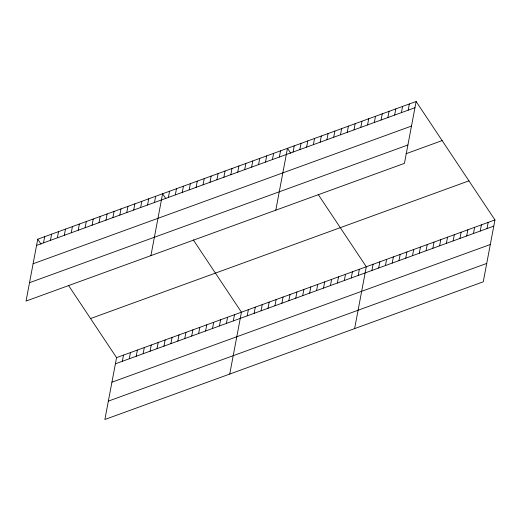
<?xml version="1.0" encoding="UTF-8"?>
<svg xmlns="http://www.w3.org/2000/svg" width="521" height="521" viewBox="0 0 521 521"><rect width="100%" height="100%" fill="white"/><g stroke="black" fill="none" stroke-linecap="round" stroke-linejoin="round"><path stroke-width="0.78" d="M37.74 239.204L26.05 301.066L404.433 163.366L416.123 101.504L37.74 239.204L41.042 244.167M43.51 242.871L44.676 236.677M50.446 240.344L51.612 234.157M57.382 237.817L58.547 231.63M64.317 235.297L65.49 229.103M71.253 232.77L72.426 226.583M78.196 230.243L79.361 224.056M85.131 227.723L86.297 221.529M92.067 225.196L93.233 219.009M99.003 222.669L100.175 216.482M105.939 220.149L107.111 213.962M112.875 217.622L114.047 211.435M119.817 215.095L120.983 208.908M126.753 212.575L127.919 206.388M133.689 210.048L134.861 203.861M140.624 207.521L141.797 201.334M68.433 285.319L116.567 357.634L104.877 419.496L483.26 281.796L494.95 219.934L416.123 101.504M147.56 205L148.732 198.814M122.331 361.294L123.503 355.107M154.503 202.474L155.668 196.287M129.273 358.774L130.439 352.587M150.914 255.629L162.604 193.76L165.912 198.722M136.209 356.247L137.375 350.06M168.374 197.426L169.546 191.24M143.145 353.72L144.317 347.533M175.31 194.9L176.482 188.713M150.081 351.2L151.253 345.013M182.246 192.379L183.418 186.186M157.016 348.673L158.189 342.486M189.188 189.852L190.354 183.666M163.959 346.146L165.124 339.959M196.124 187.326L197.29 181.139M170.895 343.626L172.06 337.439M203.06 184.805L204.225 178.618M177.83 341.099L178.996 334.912M209.996 182.278L211.168 176.091M184.766 338.578L185.938 332.385M216.931 179.752L218.104 173.565M191.702 336.052L192.874 329.865M223.867 177.231L225.039 171.044M198.644 333.525L199.81 327.338M230.81 174.704L231.975 168.517M205.58 331.004L206.746 324.811M237.745 172.177L238.911 165.991M212.516 328.477L213.682 322.291M244.681 169.657L245.853 163.47M219.452 325.951L220.624 319.764M251.617 167.13L252.789 160.943M226.388 323.43L227.56 317.243M258.553 164.61L259.725 158.417M233.323 320.903L234.496 314.717M265.495 162.083L266.661 155.896M229.741 374.058L241.431 312.19L193.298 239.875M272.431 159.556L273.597 153.369M247.201 315.856L248.367 309.669M279.367 157.036L280.539 150.843M254.137 313.329L255.31 307.143M275.785 210.184L287.475 148.322L290.777 153.285M261.073 310.803L262.245 304.616M293.076 152.047L294.241 145.854M268.009 308.282L269.181 302.095M299.849 149.579L301.014 143.392M274.951 305.755L276.117 299.568M306.615 147.117L307.787 140.93M281.887 303.235L283.053 297.042M313.388 144.656L314.56 138.462M288.823 300.708L289.995 294.521M320.161 142.187L321.327 136.001M295.759 298.181L296.931 291.994M326.928 139.726L328.1 133.539M302.694 295.661L303.867 289.468M333.7 137.257L334.873 131.071M309.637 293.134L310.803 286.947M340.473 134.796L341.639 128.609M316.573 290.607L317.738 284.42M347.247 132.334L348.412 126.141M323.508 288.087L324.674 281.9M354.013 129.866L355.185 123.679M330.444 285.56L331.616 279.373M360.786 127.404L361.952 121.217M337.38 283.033L338.552 276.846M367.559 124.942L368.725 118.749M344.316 280.513L345.488 274.326M374.325 122.474L375.498 116.287M351.258 277.986L352.424 271.799M381.098 120.012L382.271 113.825M387.871 117.544L389.037 111.357M358.194 275.459L359.36 269.272M394.638 115.082L395.81 108.896M354.612 328.614L366.302 266.752L318.168 194.431M401.411 112.621L402.583 106.434M371.903 270.471L373.069 264.284M408.184 110.152L409.35 103.966M378.669 268.009L379.842 261.822M385.442 265.547L386.615 259.36M392.215 263.079L393.381 256.892M398.988 260.617L400.154 254.43M405.755 258.155L406.927 251.962M412.528 255.687L413.7 249.5M419.301 253.226L420.467 247.039M426.067 250.757L427.24 244.57M432.84 248.296L434.013 242.109M439.613 245.834L440.779 239.647M446.386 243.366L447.552 237.179M453.153 240.904L454.325 234.717M459.926 238.442L461.092 232.249M466.699 235.974L467.865 229.787M473.465 233.512L474.638 227.325M480.238 231.05L481.411 224.857M487.011 228.582L488.177 222.395M36.568 245.391L414.957 107.691M33.097 263.763L411.486 126.062M29.521 282.695L407.904 144.994M406.022 153.728L442.134 140.585M90.556 318.552L468.939 180.852M116.567 357.634L494.95 219.934M115.395 363.821L493.778 226.121M111.924 382.193L490.307 244.492M108.348 401.124L486.731 263.424"/></g></svg>
